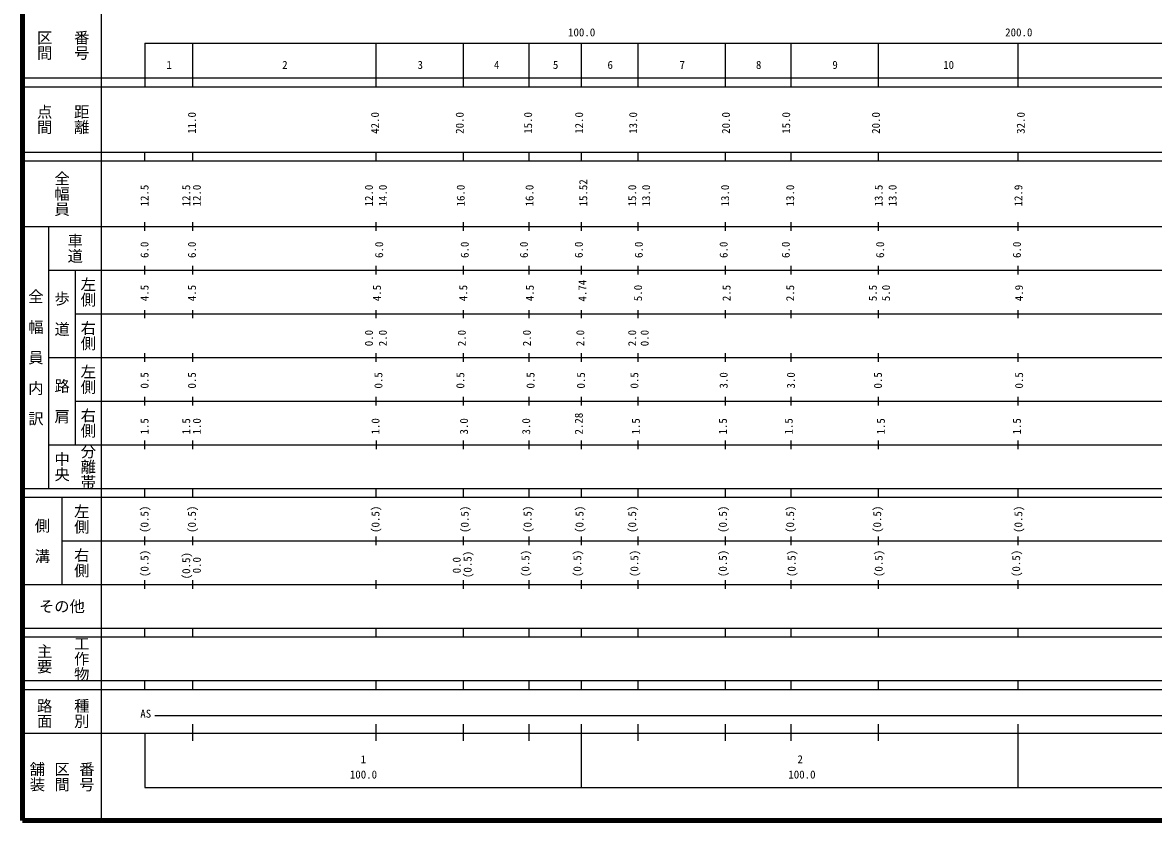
# Model space of a CAD drawing. Units: millimetres on the paper, enlarged 1000 times. Extents: x 40000 to 680000, y 20000 to 380000.
# Drawn here: x 40000 to 298954, y 20000 to 202668 of the extents above; entities that cross this region are included whole.
import ezdxf
from ezdxf.enums import TextEntityAlignment as Align

# ---------------------------------------------------------------- set-up
doc = ezdxf.new("R2010")
doc.units = ezdxf.units.MM
doc.header["$LTSCALE"] = 1000
doc.layers.add('M-TTL', color=2, linetype='Continuous', lineweight=140)
doc.layers.add('M-TTL-BAND', color=7, linetype='Continuous', lineweight=25)
doc.styles.add('@ＭＳ ゴシック', font='')
doc.styles.add('ＭＳ ゴシック', font='')
doc.styles.get('@ＭＳ ゴシック').set_extended_font_data('@MS Gothic')
doc.styles.get('ＭＳ ゴシック').set_extended_font_data('MS Gothic')

msp = doc.modelspace()

# ---------------------------------------------------------------- linework, layer by layer
at = {"layer": 'M-TTL'}
for p, q in [((40000, 380000), (40000, 20000)), ((40000, 20000), (680000, 20000))]:
    msp.add_line(p, q, dxfattribs=at)
at = {"layer": 'M-TTL-BAND'}
for p, q in [((58000, 370000), (58000, 20000)), ((68000, 198000), (579000, 198000)), ((68000, 198000), (68000, 188000)), ((79000, 188000), (79000, 198000)), ((121000, 188000), (121000, 198000)), ((141000, 188000), (141000, 198000)), ((156000, 188000), (156000, 198000)), ((168000, 190000), (168000, 198000)), ((181000, 188000), (181000, 198000)), ((201000, 188000), (201000, 198000)), ((216000, 188000), (216000, 198000)), ((236000, 188000), (236000, 198000)), ((268000, 190000), (268000, 198000)), ((40000, 190000), (579000, 190000)), ((168000, 188000), (168000, 191478)), ((268000, 188000), (268000, 191478)), ((40000, 188000), (579000, 188000)), ((40000, 173000), (579000, 173000)), ((40000, 171000), (579000, 171000)), ((68000, 171000), (68000, 173000)), ((79000, 171000), (79000, 173000)), ((121000, 171000), (121000, 173000)), ((141000, 171000), (141000, 173000)), ((156000, 171000), (156000, 173000)), ((168000, 171000), (168000, 173000)), ((181000, 171000), (181000, 173000)), ((201000, 171000), (201000, 173000)), ((216000, 171000), (216000, 173000)), ((236000, 171000), (236000, 173000)), ((268000, 171000), (268000, 173000)), ((40000, 156000), (579000, 156000)), ((46000, 96000), (46000, 156000)), ((68000, 155000), (68000, 157000)), ((79000, 155000), (79000, 157000)), ((121000, 155000), (121000, 157000)), ((141000, 155000), (141000, 157000)), ((156000, 155000), (156000, 157000)), ((168000, 155000), (168000, 157000)), ((181000, 155000), (181000, 157000)), ((201000, 155000), (201000, 157000)), ((216000, 155000), (216000, 157000)), ((236000, 155000), (236000, 157000)), ((268000, 155000), (268000, 157000)), ((46000, 146000), (579000, 146000)), ((52000, 146000), (52000, 106000)), ((68000, 145000), (68000, 147000)), ((79000, 145000), (79000, 147000)), ((121000, 145000), (121000, 147000)), ((141000, 145000), (141000, 147000)), ((156000, 145000), (156000, 147000)), ((168000, 145000), (168000, 147000)), ((181000, 145000), (181000, 147000)), ((201000, 145000), (201000, 147000)), ((216000, 145000), (216000, 147000)), ((236000, 145000), (236000, 147000)), ((268000, 145000), (268000, 147000)), ((52000, 136000), (579000, 136000)), ((68000, 135000), (68000, 136832)), ((79000, 135000), (79000, 136832)), ((121000, 135000), (121000, 136832)), ((141000, 135000), (141000, 136832)), ((156000, 135000), (156000, 136832)), ((168000, 135000), (168000, 136832)), ((181000, 135000), (181000, 136832)), ((201000, 135000), (201000, 136832)), ((216000, 135000), (216000, 136832)), ((236000, 135000), (236000, 136832)), ((268000, 135000), (268000, 136832)), ((68000, 125000), (68000, 127000)), ((79000, 125000), (79000, 127000)), ((121000, 125000), (121000, 127000)), ((141000, 125000), (141000, 127000)), ((156000, 125000), (156000, 127000)), ((168000, 125000), (168000, 127000)), ((181000, 125000), (181000, 127000)), ((201000, 125000), (201000, 127000)), ((216000, 125000), (216000, 127000)), ((236000, 125000), (236000, 127000)), ((268000, 125000), (268000, 127000)), ((46000, 126000), (579000, 126000)), ((68000, 115000), (68000, 117000)), ((79000, 115000), (79000, 117000)), ((121000, 115000), (121000, 117000)), ((141000, 115000), (141000, 117000)), ((156000, 115000), (156000, 117000)), ((168000, 115000), (168000, 117000)), ((181000, 115000), (181000, 117000)), ((201000, 115000), (201000, 117000)), ((216000, 115000), (216000, 117000)), ((236000, 115000), (236000, 117000)), ((268000, 115000), (268000, 117000)), ((52000, 116000), (579000, 116000)), ((68000, 105000), (68000, 107000)), ((79000, 105000), (79000, 107000)), ((121000, 107000), (121000, 105000)), ((141000, 105000), (141000, 107000)), ((156000, 105000), (156000, 107000)), ((168000, 105000), (168000, 107000)), ((181000, 105000), (181000, 107000)), ((201000, 105000), (201000, 107000)), ((216000, 105000), (216000, 107000)), ((236000, 105000), (236000, 107000)), ((268000, 105000), (268000, 107000)), ((46000, 106000), (579000, 106000)), ((40000, 96000), (579000, 96000)), ((68000, 94000), (68000, 96000)), ((79000, 94000), (79000, 96000)), ((121000, 94000), (121000, 96000)), ((141000, 94000), (141000, 96000)), ((156000, 94000), (156000, 96000)), ((168000, 94000), (168000, 96000)), ((181000, 94000), (181000, 96000)), ((201000, 94000), (201000, 96000)), ((216000, 94000), (216000, 96000)), ((236000, 94000), (236000, 96000)), ((268000, 94000), (268000, 96000)), ((40000, 94000), (579000, 94000)), ((49000, 94000), (49000, 74000)), ((49000, 84000), (579000, 84000)), ((68000, 83000), (68000, 85000)), ((79000, 83000), (79000, 85000)), ((121000, 83000), (121000, 85000)), ((141000, 83000), (141000, 85000)), ((156000, 83000), (156000, 85000)), ((168000, 83000), (168000, 85000)), ((181000, 83000), (181000, 85000)), ((201000, 83000), (201000, 85000)), ((216000, 83000), (216000, 85000)), ((236000, 83000), (236000, 85000)), ((268000, 83000), (268000, 85000)), ((40000, 74000), (579000, 74000)), ((68000, 73000), (68000, 75000)), ((79000, 73000), (79000, 75000)), ((121000, 73000), (121000, 75000)), ((141000, 73000), (141000, 75000)), ((156000, 73000), (156000, 75000)), ((168000, 73000), (168000, 75000)), ((181000, 73000), (181000, 75000)), ((201000, 73000), (201000, 75000)), ((216000, 73000), (216000, 75000)), ((236000, 73000), (236000, 75000)), ((268000, 73000), (268000, 75000)), ((40000, 64000), (579000, 64000)), ((68000, 62000), (68000, 64000)), ((68000, 64000), (268000, 64000)), ((79000, 62000), (79000, 64000)), ((121000, 62000), (121000, 64000)), ((141000, 62000), (141000, 64000)), ((156000, 62000), (156000, 64000)), ((168000, 62000), (168000, 64000)), ((181000, 62000), (181000, 64000)), ((201000, 62000), (201000, 64000)), ((216000, 62000), (216000, 64000)), ((236000, 62000), (236000, 64000)), ((268000, 62000), (268000, 64000)), ((40000, 62000), (579000, 62000)), ((40000, 52000), (579000, 52000)), ((68000, 50000), (68000, 52000)), ((79000, 50000), (79000, 52000)), ((121000, 50000), (121000, 52000)), ((141000, 50000), (141000, 52000)), ((156000, 50000), (156000, 52000)), ((168000, 50000), (168000, 52000)), ((181000, 50000), (181000, 52000)), ((201000, 50000), (201000, 52000)), ((216000, 50000), (216000, 52000)), ((236000, 50000), (236000, 52000)), ((268000, 50000), (268000, 52000)), ((40000, 50000), (579000, 50000)), ((70289, 44000), (568000, 44000)), ((79000, 38244), (79000, 42000)), ((121000, 38244), (121000, 42000)), ((141000, 38244), (141000, 42000)), ((156000, 38244), (156000, 42000)), ((168000, 27500), (168000, 42000)), ((181000, 38244), (181000, 42000)), ((201000, 38244), (201000, 42000)), ((216000, 38244), (216000, 42000)), ((236000, 38244), (236000, 42000)), ((268000, 27500), (268000, 42000)), ((40000, 40000), (579000, 40000)), ((68000, 40000), (68000, 27500)), ((68000, 27500), (579000, 27500))]:
    msp.add_line(p, q, dxfattribs=at)

# ---------------------------------------------------------------- texts
at = {"layer": 'M-TTL-BAND', "style": '@ＭＳ ゴシック'}
for s, p in [('区間', (45000, 197500)), ('番号', (53500, 197500)), ('点間', (45000, 180500)), ('距離', (53500, 180500)), ('全幅員', (49000, 163500)), ('車道', (52000, 151000)), ('左側', (55000, 141000)), ('全\u3000幅\u3000員\u3000内\u3000訳', (43000, 126000)), ('歩\u3000道', (49000, 136000)), ('右側', (55000, 131000)), ('左側', (55000, 121000)), ('路\u3000肩', (49000, 116000)), ('右側', (55000, 111000)), ('中央', (49000, 101000)), ('分離帯', (55000, 101000)), ('左側', (53500, 89000)), ('側\u3000溝', (44500, 84000)), ('右側', (53500, 79000)), ('主要', (45000, 57000)), ('工作物', (53500, 57000)), ('路面', (45000, 44500)), ('種別', (53500, 44500)), ('舗装', (43333, 30000)), ('区間', (49000, 30000)), ('番号', (54667, 30000))]:
    msp.add_text(s, height=2566, rotation=270, dxfattribs=at).set_placement(p, align=Align.MIDDLE_CENTER)
at = {"layer": 'M-TTL-BAND', "style": 'ＭＳ ゴシック'}
for s, p in [('100.0', (164903, 198974)), ('200.0', (265012, 198974)), ('1', (72938, 191521)), ('2', (99438, 191521)), ('3', (130438, 191521)), ('4', (147938, 191521)), ('5', (161437, 191521)), ('6', (173937, 191521)), ('7', (190438, 191521)), ('8', (207938, 191521)), ('9', (225438, 191521)), ('10', (250812, 191521)), ('AS', (66944, 42957)), ('1', (117437, 32523)), ('2', (217437, 32523)), ('100.0', (114937, 29033)), ('100.0', (215354, 29033))]:
    msp.add_text(s, height=1833, dxfattribs=at).set_placement(p, align=Align.BOTTOM_LEFT)
for s, p in [('11.0', (80236, 177203)), ('42.0', (122174, 177203)), ('20.0', (141563, 177203)), ('15.0', (157215, 177203)), ('12.0', (168895, 177203)), ('13.0', (181276, 177203)), ('20.0', (202534, 177203)), ('15.0', (216316, 177203)), ('20.0', (236874, 177203)), ('32.0', (270045, 177203)), ('15.52', (169848, 160570)), ('12.5', (69380, 160570)), ('12.5', (78924, 160570)), ('12.0', (81361, 160570)), ('12.0', (120761, 160570)), ('14.0', (123953, 160570)), ('16.0', (141785, 160570)), ('16.0', (157546, 160570)), ('15.0', (181057, 160570)), ('13.0', (184239, 160570)), ('13.0', (202328, 160570)), ('13.0', (217234, 160570)), ('13.5', (237501, 160570)), ('13.0', (240683, 160570)), ('12.9', (269491, 160570)), ('6.0', (69380, 148778)), ('6.0', (80236, 148778)), ('6.0', (123106, 148778)), ('6.0', (142702, 148778)), ('6.0', (156269, 148778)), ('6.0', (168830, 148778)), ('6.0', (182564, 148778)), ('6.0', (201993, 148778)), ('6.0', (216230, 148778)), ('6.0', (237836, 148778)), ('6.0', (269156, 148778)), ('4.5', (69380, 138882)), ('4.5', (80236, 138882)), ('4.5', (122604, 138882)), ('4.5', (142367, 138882)), ('4.5', (157609, 138882)), ('4.74', (169668, 138800)), ('5.0', (182397, 138882)), ('2.5', (202663, 138882)), ('2.5', (217234, 138882)), ('5.5', (236161, 138882)), ('5.0', (239176, 138882)), ('4.9', (269658, 138882)), ('0.0', (120761, 128565)), ('2.0', (123953, 128565)), ('2.0', (142032, 128565)), ('2.0', (156939, 128565)), ('2.0', (169165, 128565)), ('2.0', (181057, 128565)), ('0.0', (183904, 128565)), ('0.5', (69380, 118879)), ('0.5', (80236, 118879)), ('0.5', (122939, 118879)), ('0.5', (141697, 118879)), ('0.5', (157776, 118879)), ('0.5', (169333, 118879)), ('0.5', (181560, 118879)), ('3.0', (201993, 118879)), ('3.0', (217402, 118879)), ('0.5', (237333, 118879)), ('0.5', (269658, 118879)), ('1.5', (69380, 108351)), ('1.5', (78924, 108351)), ('1.0', (81361, 108351)), ('1.0', (122269, 108351)), ('3.0', (142535, 108351)), ('3.0', (156771, 108351)), ('2.28', (168830, 108351)), ('1.5', (181894, 108351)), ('1.5', (201826, 108351)), ('1.5', (216900, 108351)), ('1.5', (238003, 108351)), ('1.5', (269156, 108351)), ('(0.5)', (69380, 85822)), ('(0.5)', (80236, 85822)), ('(0.5)', (122269, 85822)), ('(0.5)', (142702, 85822)), ('(0.5)', (157106, 85822)), ('(0.5)', (168998, 85822)), ('(0.5)', (181057, 85822)), ('(0.5)', (201826, 85822)), ('(0.5)', (217234, 85822)), ('(0.5)', (237166, 85822)), ('(0.5)', (269491, 85822)), ('(0.5)', (69380, 75715)), ('(0.5)', (78924, 75194)), ('(0.5)', (143372, 75489)), ('(0.5)', (156604, 75715)), ('(0.5)', (168495, 75715)), ('(0.5)', (181560, 75715)), ('(0.5)', (201826, 75715)), ('(0.5)', (217570, 75715)), ('(0.5)', (237501, 75715)), ('(0.5)', (268988, 75715)), ('0.0', (81361, 76557)), ('0.0', (140860, 76557))]:
    msp.add_text(s, height=1833, rotation=90, dxfattribs=at).set_placement(p, align=Align.BOTTOM_LEFT)
msp.add_text('その他', height=2566, dxfattribs=at).set_placement((49000, 69000), align=Align.MIDDLE_CENTER)

doc.saveas('drawing.dxf')
